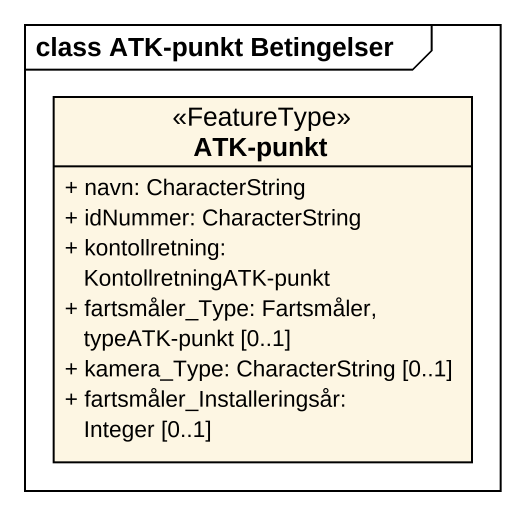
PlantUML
@startuml
mainframe class ATK-punkt Betingelser
hide circle
hide empty members
skinparam classAttributeIconSize 0
class "ATK-punkt" as ATK_punkt <<FeatureType>> {
  + navn: CharacterString
  + idNummer: CharacterString
  + kontollretning: KontollretningATK-punkt
  + fartsmåler_Type: Fartsmåler, typeATK-punkt [0..1]
  + kamera_Type: CharacterString [0..1]
  + fartsmåler_Installeringsår: Integer [0..1]
}
@enduml
